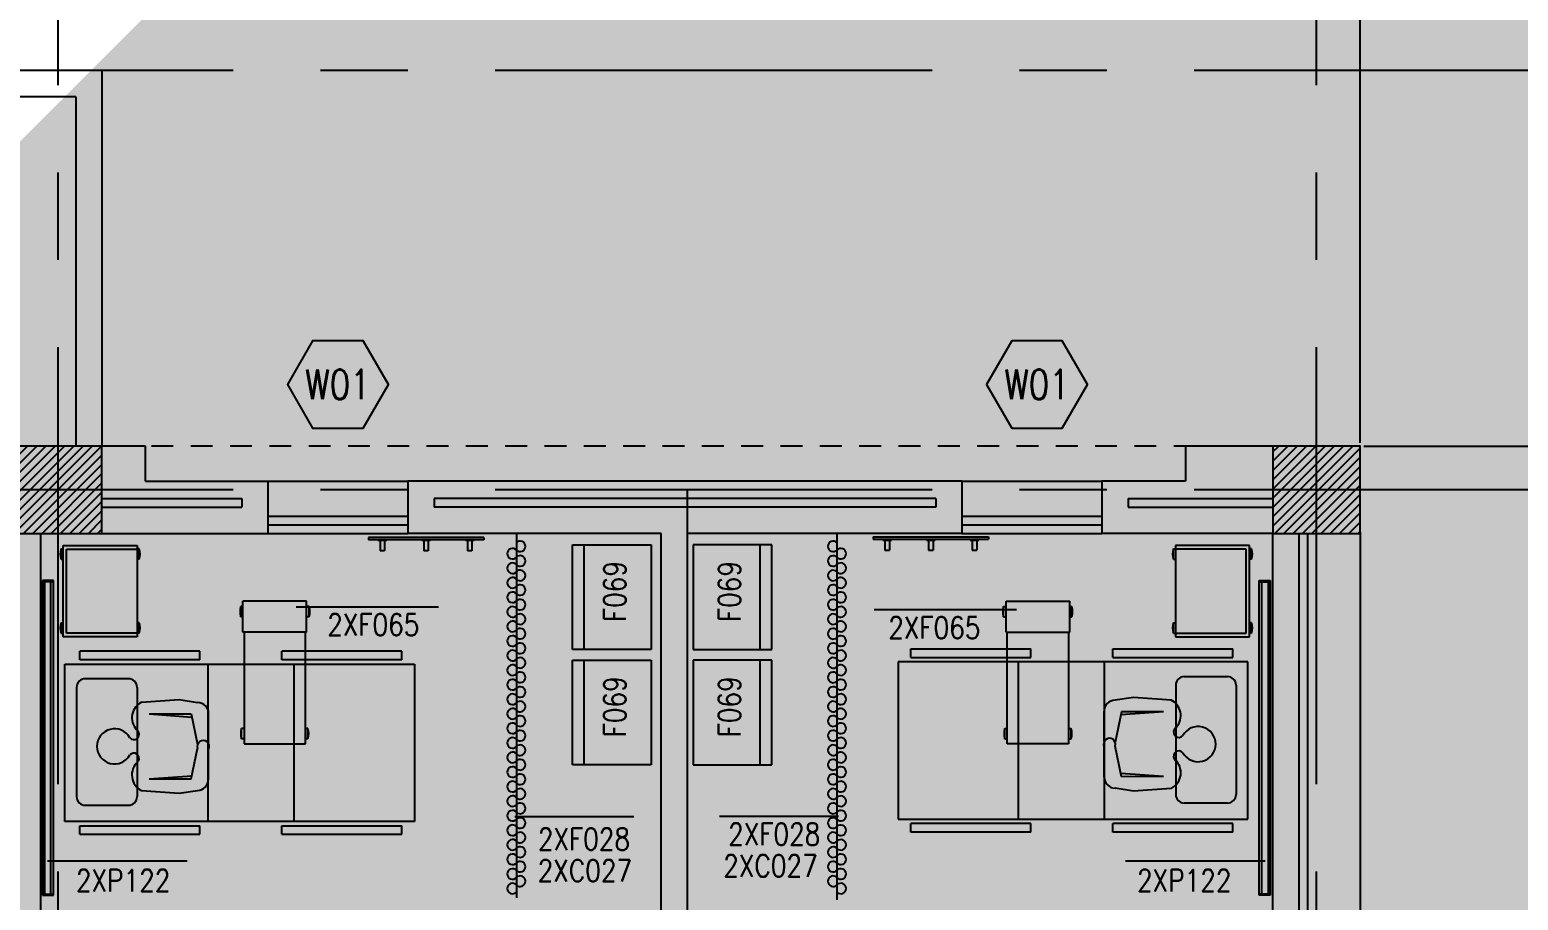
# Model space of a CAD drawing. Extents: x 88852.7 to 88945.7, y 39921.6 to 40001.1.
# Drawn here: x 88927.85 to 88936.36, y 39984.95 to 39989.93 of the extents above; entities that cross this region are included whole.
import ezdxf
from ezdxf.enums import TextEntityAlignment as Align

# ---------------------------------------------------------------- set-up
doc = ezdxf.new("R2010")
doc.units = 0
doc.header["$MEASUREMENT"] = 0
doc.header["$PDMODE"] = 34
for name, pattern in [('CENTER', [2, 1.25, -0.25, 0.25, -0.25]), ('CENTERX2', [4, 2.5, -0.5, 0.5, -0.5]), ('HIDDEN2', [0.1875, 0.125, -0.0625])]:
    doc.linetypes.add(name, pattern=pattern)
doc.layers.get('0').update_dxf_attribs({"linetype": 'CONTINUOUS'})
doc.layers.get('DEFPOINTS').update_dxf_attribs({"linetype": 'CONTINUOUS'})
for name, color, linetype in [('A-TEXT', 7, 'CONTINUOUS'), ('AX-DIM', 4, 'CONTINUOUS'), ('AXES', 11, 'CENTERX2'), ('AXES1', 11, 'CENTER'), ('COL', 2, 'CONTINUOUS'), ('HAT', 8, 'CONTINUOUS'), ('HIDDEN', 9, 'HIDDEN2'), ('INSUL', 4, 'CONTINUOUS'), ('MEDICAL', 4, 'CONTINUOUS'), ('NON-MEDICAL', 4, 'CONTINUOUS'), ('PROJ-L', 3, 'CONTINUOUS'), ('WALL', 4, 'CONTINUOUS'), ('WIN', 3, 'CONTINUOUS'), ('WIN-BOX', 3, 'CONTINUOUS'), ('WIN-NO', 5, 'CONTINUOUS')]:
    doc.layers.add(name, color=color, linetype=linetype)
doc.styles.add('ROMANS', font='ROMANS.shx', dxfattribs={"width": 0.6})
doc.dimstyles.new('DIM-OUT', dxfattribs={"dimscale": 0, "dimtxt": 0.24, "dimasz": 0.08, "dimexe": 0.02, "dimexo": 0.02, "dimgap": 0.05, "dimtad": 1, "dimdec": 0, "dimlfac": 1000, "dimzin": 0, "dimdsep": 46, "dimtxsty": 'ROMANS', "dimblk1": 'ARCHTICK', "dimblk2": 'ARCHTICK', "dimsah": 1, "dimcen": 0.01, "dimdle": 0.08, "dimclrd": 4, "dimclre": 4, "dimclrt": 2, "dimadec": 0, "dimazin": 0, "dimtp": 2, "dimtm": 2, "dimtfac": 0.114286, "dimtdec": 0, "dimtix": 1, "dimtmove": 2, "dimatfit": 3, "dimldrblk": 'ARCHTICK', "dimfxl": 0, "dimtolj": 1, "dimtzin": 0, "dimarcsym": 0})

# ---------------------------------------------------------------- blocks, each defined once
blk = doc.blocks.new('WW1')
at = {"layer": 'WIN-BOX'}
blk.add_lwpolyline([(144.3, -250), (288.7, 0), (144.3, 250), (-144.3, 250), (-288.7, 0), (-144.3, -250)], close=True, dxfattribs=at)
at = {"layer": 'WIN-NO', "style": 'ROMANS', "width": 0.8}
blk.add_attdef('W00', text='', height=170, dxfattribs=at).set_placement((0, 0), align=Align.MIDDLE)
blk = doc.blocks.new('_ARCHTICK')
at = {"color": 0, "linetype": 'ByBlock', "const_width": 0.15}
blk.add_lwpolyline([(-0.5, -0.5), (0.5, 0.5)], dxfattribs=at)
blk = doc.blocks.new('*D597')
at = {"layer": 'AX-DIM', "color": 4, "lineweight": -2}
for p, q in [((88944.3103, 39997.6546), (88944.3103, 39987.4696)), ((88934.2406, 39997.5746), (88944.3303, 39997.5746)), ((88943.6303, 39987.5496), (88944.3303, 39987.5496))]:
    blk.add_line(p, q, dxfattribs=at)
at = {"layer": 'DEFPOINTS', "color": 0}
for p in [(88934.2206, 39997.5746), (88943.6103, 39987.5496), (88944.3103, 39987.5496)]:
    blk.add_point(p, dxfattribs=at)
at = {"layer": 'AX-DIM', "color": 4, "lineweight": -2, "xscale": 0.08, "yscale": 0.08, "zscale": 0.08}
for p, rotation in [((88944.3103, 39997.5746), 90), ((88944.3103, 39987.5496), 270)]:
    blk.add_blockref('_ARCHTICK', p, dxfattribs=dict(at, rotation=rotation))
at = {"layer": 'AX-DIM', "color": 2, "insert": (88944.1403, 39992.5621), "char_height": 0.24, "attachment_point": 5, "rotation": 90, "style": 'ROMANS'}
blk.add_mtext('\\A1;10025', dxfattribs=at)
blk = doc.blocks.new('*D599')
at = {"layer": 'AX-DIM', "color": 4, "lineweight": -2}
for p, q in [((88860.7703, 39995.0899), (88860.7703, 39999.7479)), ((88935.4603, 39987.5696), (88935.4603, 39999.7479)), ((88860.6903, 39999.7279), (88935.5403, 39999.7279))]:
    blk.add_line(p, q, dxfattribs=at)
at = {"layer": 'DEFPOINTS', "color": 0}
for p in [(88935.4603, 39999.7279), (88860.7703, 39995.0699), (88935.4603, 39987.5496)]:
    blk.add_point(p, dxfattribs=at)
at = {"layer": 'AX-DIM', "color": 4, "lineweight": -2, "xscale": 0.08, "yscale": 0.08, "zscale": 0.08, "rotation": 180}
blk.add_blockref('_ARCHTICK', (88860.7703, 39999.7279), dxfattribs=at)
at = {"layer": 'AX-DIM', "color": 4, "lineweight": -2, "xscale": 0.08, "yscale": 0.08, "zscale": 0.08}
blk.add_blockref('_ARCHTICK', (88935.4603, 39999.7279), dxfattribs=at)
at = {"layer": 'AX-DIM', "color": 2, "insert": (88898.1153, 39999.8979), "char_height": 0.24, "attachment_point": 5, "style": 'ROMANS'}
blk.add_mtext('\\A1;74690', dxfattribs=at)
blk = doc.blocks.new('*D616')
at = {"layer": 'AX-DIM', "color": 11, "lineweight": -2}
for p, q in [((88935.4603, 39999.0479), (88935.4603, 39999.7479)), ((88940.6853, 39963.5696), (88940.6853, 39999.7479))]:
    blk.add_line(p, q, dxfattribs=at)
at = {"layer": 'AX-DIM', "color": 4, "lineweight": -2}
blk.add_line((88935.3803, 39999.7279), (88940.7653, 39999.7279), dxfattribs=at)
at = {"layer": 'DEFPOINTS', "color": 0}
for p in [(88940.6853, 39999.7279), (88935.4603, 39999.0279), (88940.6853, 39963.5496)]:
    blk.add_point(p, dxfattribs=at)
at = {"layer": 'AX-DIM', "color": 4, "lineweight": -2, "xscale": 0.08, "yscale": 0.08, "zscale": 0.08, "rotation": 180}
blk.add_blockref('_ARCHTICK', (88935.4603, 39999.7279), dxfattribs=at)
at = {"layer": 'AX-DIM', "color": 4, "lineweight": -2, "xscale": 0.08, "yscale": 0.08, "zscale": 0.08}
blk.add_blockref('_ARCHTICK', (88940.6853, 39999.7279), dxfattribs=at)
at = {"layer": 'AX-DIM', "color": 2, "insert": (88938.0728, 39999.8979), "char_height": 0.24, "attachment_point": 5, "style": 'ROMANS'}
blk.add_mtext('\\A1;5225', dxfattribs=at)
blk = doc.blocks.new('*D629')
at = {"layer": 'AX-DIM', "color": 4, "lineweight": -2}
for p, q in [((88944.3103, 39987.6296), (88944.3103, 39928.1496)), ((88935.4803, 39987.5496), (88944.3303, 39987.5496)), ((88935.4803, 39928.2296), (88944.3303, 39928.2296))]:
    blk.add_line(p, q, dxfattribs=at)
at = {"layer": 'DEFPOINTS', "color": 0}
for p in [(88935.4603, 39987.5496), (88935.4603, 39928.2296), (88944.3103, 39928.2296)]:
    blk.add_point(p, dxfattribs=at)
at = {"layer": 'AX-DIM', "color": 4, "lineweight": -2, "xscale": 0.08, "yscale": 0.08, "zscale": 0.08}
for p, rotation in [((88944.3103, 39987.5496), 90), ((88944.3103, 39928.2296), 270)]:
    blk.add_blockref('_ARCHTICK', p, dxfattribs=dict(at, rotation=rotation))
at = {"layer": 'AX-DIM', "color": 2, "insert": (88944.1403, 39957.8896), "char_height": 0.24, "attachment_point": 5, "rotation": 90, "style": 'ROMANS'}
blk.add_mtext('\\A1;59320', dxfattribs=at)
blk = doc.blocks.new('*X564')
at = {"color": 0}
for p, q in [((253128.6, 177132.3), (253586, 177589.7)), ((253128.6, 177185.3), (253533, 177589.7)), ((253128.6, 177238.3), (253480, 177589.7)), ((253128.6, 177291.4), (253426.9, 177589.7)), ((253128.6, 177344.4), (253373.9, 177589.7)), ((253128.6, 177397.4), (253320.9, 177589.7)), ((253128.6, 177450.5), (253267.8, 177589.7)), ((253128.6, 177503.5), (253214.8, 177589.7)), ((253128.6, 177556.5), (253161.8, 177589.7)), ((253139.1, 177089.7), (253628.6, 177579.2)), ((253192.1, 177089.7), (253628.6, 177526.2)), ((253245.1, 177089.7), (253628.6, 177473.2)), ((253298.2, 177089.7), (253628.6, 177420.1)), ((253351.2, 177089.7), (253628.6, 177367.1)), ((253404.2, 177089.7), (253628.6, 177314.1)), ((253457.3, 177089.7), (253628.6, 177261)), ((253510.3, 177089.7), (253628.6, 177208)), ((253563.3, 177089.7), (253628.6, 177155)), ((253616.4, 177089.7), (253628.6, 177101.9))]:
    blk.add_line(p, q, dxfattribs=at)
blk = doc.blocks.new('*X565')
at = {"color": 0}
for p, q in [((245926.6, 177089.7), (246426.6, 177589.7)), ((245928.6, 177144.7), (246373.5, 177589.7)), ((245928.6, 177197.8), (246320.5, 177589.7)), ((245928.6, 177250.8), (246267.5, 177589.7)), ((245928.6, 177303.8), (246214.4, 177589.7)), ((245928.6, 177356.9), (246161.4, 177589.7)), ((245928.6, 177409.9), (246108.4, 177589.7)), ((245928.6, 177462.9), (246055.3, 177589.7)), ((245928.6, 177516), (246002.3, 177589.7)), ((245928.6, 177569), (245949.3, 177589.7)), ((245979.6, 177089.7), (246428.6, 177538.7)), ((246032.6, 177089.7), (246428.6, 177485.6)), ((246085.7, 177089.7), (246428.6, 177432.6)), ((246138.7, 177089.7), (246428.6, 177379.6)), ((246191.7, 177089.7), (246428.6, 177326.5)), ((246244.8, 177089.7), (246428.6, 177273.5)), ((246297.8, 177089.7), (246428.6, 177220.5)), ((246350.8, 177089.7), (246428.6, 177167.4)), ((246403.9, 177089.7), (246428.6, 177114.4))]:
    blk.add_line(p, q, dxfattribs=at)

msp = doc.modelspace()

# ---------------------------------------------------------------- linework, layer by layer
at = {"layer": 'AXES'}
for p, q in [((88928.0103, 39921.6153), (88928.0103, 40000.4279)), ((88935.2103, 39921.6153), (88935.2103, 40000.4279)), ((88945.0103, 39989.6996), (88876.9703, 39989.6996)), ((88945.0103, 39987.2996), (88876.9669, 39987.2996))]:
    msp.add_line(p, q, dxfattribs=at)
at = {"layer": 'AXES1'}
msp.add_line((88931.6103, 39928.4796), (88931.6103, 39987.2996), dxfattribs=at)
msp.add_line((88931.6103, 39928.4796), (88931.6103, 39987.2996), dxfattribs=at)
at = {"layer": 'COL'}
for points in [[(88928.2603, 39987.0496), (88928.2603, 39987.5496), (88927.7603, 39987.5496), (88927.7603, 39987.0496)], [(88935.4603, 39987.0496), (88935.4603, 39987.5496), (88934.9603, 39987.5496), (88934.9603, 39987.0496)]]:
    msp.add_lwpolyline(points, close=True, dxfattribs=at)
at = {"layer": 'HIDDEN'}
for p, q in [((88934.9683, 39987.5496), (88902.8103, 39987.5496)), ((88935.4603, 39987.0576), (88935.4603, 39928.7296))]:
    msp.add_line(p, q, dxfattribs=at)
at = {"layer": 'INSUL'}
for p, q in [((88928.2603, 39987.2496), (88929.0603, 39987.2496)), ((88929.0603, 39987.2496), (88929.0603, 39987.1996)), ((88930.1603, 39987.2496), (88930.1603, 39987.1996)), ((88933.0314, 39987.2496), (88930.1603, 39987.2496)), ((88933.0314, 39987.2496), (88933.0314, 39987.1996)), ((88934.1314, 39987.2496), (88934.1314, 39987.1996)), ((88934.1314, 39987.2496), (88934.9603, 39987.2496)), ((88928.2603, 39987.1996), (88929.0603, 39987.1996)), ((88933.0314, 39987.1996), (88930.1603, 39987.1996)), ((88934.1314, 39987.1996), (88934.9603, 39987.1996)), ((88935.1103, 39980.3496), (88935.1103, 39987.0496)), ((88935.1603, 39980.3496), (88935.1603, 39987.0496))]:
    msp.add_line(p, q, dxfattribs=at)
at = {"layer": 'MEDICAL'}
for p, q in [((88928.0385, 39986.9807), (88928.4617, 39986.9807)), ((88928.0385, 39986.4591), (88928.0385, 39986.9807)), ((88928.4617, 39986.9807), (88928.4617, 39986.4591)), ((88930.6325, 39987.0433), (88930.6325, 39984.9649)), ((88932.4655, 39987.0432), (88932.4655, 39984.9526)), ((88934.8267, 39986.9807), (88934.4034, 39986.9807)), ((88934.4034, 39986.9807), (88934.4034, 39986.459)), ((88934.8267, 39986.459), (88934.8267, 39986.9807)), ((88928.0263, 39986.9619), (88928.0385, 39986.9619)), ((88928.0263, 39986.9029), (88928.0263, 39986.9619)), ((88928.0263, 39986.9029), (88928.0385, 39986.9029)), ((88928.0581, 39986.9611), (88928.4617, 39986.9611)), ((88928.0581, 39986.4788), (88928.0581, 39986.9611)), ((88928.4738, 39986.9619), (88928.4617, 39986.9619)), ((88928.4738, 39986.9029), (88928.4617, 39986.9029)), ((88928.4738, 39986.9029), (88928.4738, 39986.9619)), ((88934.3913, 39986.9028), (88934.3913, 39986.9618)), ((88934.3913, 39986.9618), (88934.4034, 39986.9618)), ((88934.3913, 39986.9028), (88934.4034, 39986.9028)), ((88934.807, 39986.961), (88934.4034, 39986.961)), ((88934.807, 39986.4787), (88934.807, 39986.961)), ((88934.8388, 39986.9618), (88934.8267, 39986.9618)), ((88934.8388, 39986.9028), (88934.8267, 39986.9028)), ((88934.8388, 39986.9028), (88934.8388, 39986.9618)), ((88927.983, 39986.7801), (88927.92, 39986.7801)), ((88927.92, 39986.7801), (88927.92, 39984.9797)), ((88927.983, 39986.7739), (88927.92, 39986.7739)), ((88927.9315, 39986.7739), (88927.9315, 39984.9859)), ((88927.9684, 39984.9859), (88927.9684, 39986.7739)), ((88927.983, 39984.9797), (88927.983, 39986.7801)), ((88934.8821, 39986.78), (88934.9451, 39986.78)), ((88934.8821, 39984.9797), (88934.8821, 39986.78)), ((88934.8821, 39986.7739), (88934.9451, 39986.7739)), ((88934.8967, 39984.9858), (88934.8967, 39986.7739)), ((88934.9336, 39986.7739), (88934.9336, 39984.9858)), ((88934.9451, 39986.78), (88934.9451, 39984.9797)), ((88929.0674, 39986.6321), (88929.0555, 39986.6321)), ((88929.0555, 39986.5731), (88929.0555, 39986.6321)), ((88929.0674, 39986.486), (88929.0674, 39986.6632)), ((88929.4316, 39986.6632), (88929.0674, 39986.6632)), ((88929.4316, 39986.486), (88929.4316, 39986.6632)), ((88929.4458, 39986.6321), (88929.4316, 39986.6321)), ((88929.4458, 39986.5731), (88929.4458, 39986.6321)), ((88933.4193, 39986.6321), (88933.4335, 39986.6321)), ((88933.4193, 39986.573), (88933.4193, 39986.6321)), ((88933.4335, 39986.4859), (88933.4335, 39986.6631)), ((88933.4335, 39986.6631), (88933.7977, 39986.6631)), ((88933.7977, 39986.4859), (88933.7977, 39986.6631)), ((88933.7977, 39986.6321), (88933.8096, 39986.6321)), ((88933.8096, 39986.573), (88933.8096, 39986.6321)), ((88929.0674, 39986.5731), (88929.0555, 39986.5731)), ((88929.4458, 39986.5731), (88929.4316, 39986.5731)), ((88933.4193, 39986.573), (88933.4335, 39986.573)), ((88933.7977, 39986.573), (88933.8096, 39986.573)), ((88928.0263, 39986.5392), (88928.0385, 39986.5392)), ((88928.0263, 39986.4801), (88928.0263, 39986.5392)), ((88928.0263, 39986.4801), (88928.0385, 39986.4801)), ((88928.4617, 39986.4788), (88928.0581, 39986.4788)), ((88928.4738, 39986.5392), (88928.4617, 39986.5392)), ((88928.4738, 39986.4801), (88928.4617, 39986.4801)), ((88928.4738, 39986.4801), (88928.4738, 39986.5392)), ((88929.4316, 39986.486), (88929.0674, 39986.486)), ((88929.0736, 39986.486), (88929.0736, 39985.8462)), ((88929.4254, 39985.8462), (88929.4254, 39986.486)), ((88933.4335, 39986.4859), (88933.7977, 39986.4859)), ((88933.4397, 39985.8462), (88933.4397, 39986.4859)), ((88933.7915, 39986.4859), (88933.7915, 39985.8462)), ((88934.3913, 39986.4801), (88934.3913, 39986.5391)), ((88934.3913, 39986.5391), (88934.4034, 39986.5391)), ((88934.3913, 39986.4801), (88934.4034, 39986.4801)), ((88934.4034, 39986.4787), (88934.807, 39986.4787)), ((88934.8388, 39986.5391), (88934.8267, 39986.5391)), ((88934.8388, 39986.4801), (88934.8267, 39986.4801)), ((88934.8388, 39986.4801), (88934.8388, 39986.5391)), ((88928.4617, 39986.4591), (88928.0385, 39986.4591)), ((88928.1342, 39986.3276), (88928.1342, 39986.3768)), ((88928.82, 39986.3768), (88928.1342, 39986.3768)), ((88928.82, 39986.3276), (88928.82, 39986.3768)), ((88929.29, 39986.3276), (88929.29, 39986.3768)), ((88929.9758, 39986.3768), (88929.29, 39986.3768)), ((88929.9758, 39986.3276), (88929.9758, 39986.3768)), ((88932.8893, 39986.3402), (88932.8893, 39986.3894)), ((88932.8893, 39986.3894), (88933.5751, 39986.3894)), ((88933.5751, 39986.3402), (88933.5751, 39986.3894)), ((88934.0451, 39986.3402), (88934.0451, 39986.3894)), ((88934.0451, 39986.3894), (88934.7309, 39986.3894)), ((88934.4034, 39986.459), (88934.8267, 39986.459)), ((88934.7309, 39986.3402), (88934.7309, 39986.3894)), ((88928.0483, 39985.4026), (88928.0483, 39986.3026)), ((88928.0483, 39986.3026), (88930.0483, 39986.3026)), ((88928.82, 39986.3276), (88928.1342, 39986.3276)), ((88928.8687, 39985.4026), (88928.8687, 39986.3026)), ((88929.9758, 39986.3276), (88929.29, 39986.3276)), ((88929.3608, 39985.4026), (88929.3608, 39986.3026)), ((88930.0483, 39986.3026), (88930.0483, 39985.4026)), ((88932.8169, 39986.3152), (88932.8169, 39985.4152)), ((88934.8169, 39986.3152), (88932.8169, 39986.3152)), ((88932.8893, 39986.3402), (88933.5751, 39986.3402)), ((88933.5043, 39985.4152), (88933.5043, 39986.3152)), ((88933.9964, 39985.4152), (88933.9964, 39986.3152)), ((88934.0451, 39986.3402), (88934.7309, 39986.3402)), ((88934.8169, 39985.4152), (88934.8169, 39986.3152)), ((88928.4118, 39986.2186), (88928.1644, 39986.2186)), ((88934.4533, 39986.2313), (88934.7007, 39986.2313)), ((88928.1152, 39986.1694), (88928.1152, 39985.5441)), ((88928.461, 39986.1694), (88928.461, 39985.5441)), ((88934.4041, 39986.1821), (88934.4041, 39985.5567)), ((88934.7499, 39986.1821), (88934.7499, 39985.5567)), ((88929.0736, 39985.9341), (88929.0592, 39985.9341)), ((88929.0592, 39985.875), (88929.0592, 39985.9341)), ((88929.0736, 39985.875), (88929.0592, 39985.875)), ((88929.4383, 39985.9341), (88929.4254, 39985.9341)), ((88929.4383, 39985.875), (88929.4254, 39985.875)), ((88929.4383, 39985.875), (88929.4383, 39985.9341)), ((88933.4268, 39985.934), (88933.4397, 39985.934)), ((88933.4268, 39985.875), (88933.4268, 39985.934)), ((88933.4268, 39985.875), (88933.4397, 39985.875)), ((88933.7915, 39985.934), (88933.8059, 39985.934)), ((88933.7915, 39985.875), (88933.8059, 39985.875)), ((88933.8059, 39985.875), (88933.8059, 39985.934)), ((88929.0736, 39985.8462), (88929.4254, 39985.8462)), ((88933.7915, 39985.8462), (88933.4397, 39985.8462)), ((88928.1644, 39985.4949), (88928.4118, 39985.4949)), ((88934.7007, 39985.5075), (88934.4533, 39985.5075)), ((88930.0483, 39985.4026), (88928.0483, 39985.4026)), ((88928.1342, 39985.3776), (88928.82, 39985.3776)), ((88928.1342, 39985.3284), (88928.1342, 39985.3776)), ((88928.82, 39985.3284), (88928.82, 39985.3776)), ((88929.29, 39985.3776), (88929.9758, 39985.3776)), ((88929.29, 39985.3284), (88929.29, 39985.3776)), ((88929.9758, 39985.3284), (88929.9758, 39985.3776)), ((88932.8169, 39985.4152), (88934.8169, 39985.4152)), ((88933.5751, 39985.3902), (88932.8893, 39985.3902)), ((88932.8893, 39985.341), (88932.8893, 39985.3902)), ((88933.5751, 39985.341), (88933.5751, 39985.3902)), ((88934.0451, 39985.341), (88934.0451, 39985.3902)), ((88934.7309, 39985.3902), (88934.0451, 39985.3902)), ((88934.7309, 39985.341), (88934.7309, 39985.3902)), ((88928.1342, 39985.3284), (88928.82, 39985.3284)), ((88929.29, 39985.3284), (88929.9758, 39985.3284)), ((88933.5751, 39985.341), (88932.8893, 39985.341)), ((88934.7309, 39985.341), (88934.0451, 39985.341)), ((88927.92, 39984.9859), (88927.983, 39984.9859)), ((88927.92, 39984.9797), (88927.983, 39984.9797)), ((88934.9451, 39984.9858), (88934.8821, 39984.9858)), ((88934.9451, 39984.9797), (88934.8821, 39984.9797))]:
    msp.add_line(p, q, dxfattribs=at)
at = {"layer": 'MEDICAL', "color": 15}
for centre, start, end in [((88930.6537, 39986.9762), 223.56836, 136.43164), ((88932.4444, 39986.9761), 43.56836, 316.43164), ((88930.6099, 39986.9345), 43.56836, 316.43164), ((88930.6537, 39986.8929), 223.56836, 136.43164), ((88932.4444, 39986.8928), 43.56836, 316.43164), ((88932.4882, 39986.9345), 223.56836, 136.43164), ((88930.6099, 39986.8512), 43.56836, 316.43164), ((88930.6537, 39986.8096), 223.56836, 136.43164), ((88932.4444, 39986.8095), 43.56836, 316.43164), ((88932.4882, 39986.8512), 223.56836, 136.43164), ((88930.6099, 39986.7679), 43.56836, 316.43164), ((88930.6537, 39986.7263), 223.56836, 136.43164), ((88932.4444, 39986.7262), 43.56836, 316.43164), ((88932.4882, 39986.7678), 223.56836, 136.43164), ((88930.6099, 39986.6846), 43.56836, 316.43164), ((88930.6099, 39986.6013), 43.56836, 316.43164), ((88930.6537, 39986.6429), 223.56836, 136.43164), ((88932.4444, 39986.6429), 43.56836, 316.43164), ((88932.4882, 39986.6845), 223.56836, 136.43164), ((88932.4882, 39986.6012), 223.56836, 136.43164), ((88930.6099, 39986.518), 43.56836, 316.43164), ((88930.6537, 39986.5596), 223.56836, 136.43164), ((88932.4444, 39986.5596), 43.56836, 316.43164), ((88932.4882, 39986.5179), 223.56836, 136.43164), ((88930.6099, 39986.4347), 43.56836, 316.43164), ((88930.6537, 39986.4763), 223.56836, 136.43164), ((88932.4444, 39986.4762), 43.56836, 316.43164), ((88932.4882, 39986.4346), 223.56836, 136.43164), ((88930.6099, 39986.3513), 43.56836, 316.43164), ((88930.6537, 39986.393), 223.56836, 136.43164), ((88932.4444, 39986.3929), 43.56836, 316.43164), ((88932.4882, 39986.3513), 223.56836, 136.43164), ((88930.6099, 39986.268), 43.56836, 316.43164), ((88930.6537, 39986.3097), 223.56836, 136.43164), ((88932.4444, 39986.3096), 43.56836, 316.43164), ((88932.4882, 39986.268), 223.56836, 136.43164), ((88930.6099, 39986.1847), 43.56836, 316.43164), ((88930.6537, 39986.2264), 223.56836, 136.43164), ((88932.4444, 39986.2263), 43.56836, 316.43164), ((88932.4882, 39986.1846), 223.56836, 136.43164), ((88930.6099, 39986.1014), 43.56836, 316.43164), ((88930.6537, 39986.1431), 223.56836, 136.43164), ((88932.4444, 39986.143), 43.56836, 316.43164), ((88932.4882, 39986.1013), 223.56836, 136.43164), ((88930.6099, 39986.0181), 43.56836, 316.43164), ((88930.6537, 39986.0597), 223.56836, 136.43164), ((88932.4444, 39986.0597), 43.56836, 316.43164), ((88932.4882, 39986.018), 223.56836, 136.43164), ((88930.6099, 39985.9348), 43.56836, 316.43164), ((88930.6537, 39985.9764), 223.56836, 136.43164), ((88932.4444, 39985.9764), 43.56836, 316.43164), ((88932.4882, 39985.9347), 223.56836, 136.43164), ((88930.6099, 39985.8515), 43.56836, 316.43164), ((88930.6537, 39985.8931), 223.56836, 136.43164), ((88932.4444, 39985.8931), 43.56836, 316.43164), ((88932.4882, 39985.8514), 223.56836, 136.43164), ((88930.6099, 39985.7682), 43.56836, 316.43164), ((88930.6537, 39985.8098), 223.56836, 136.43164), ((88932.4444, 39985.8097), 43.56836, 316.43164), ((88932.4882, 39985.7681), 223.56836, 136.43164), ((88930.6099, 39985.6848), 43.56836, 316.43164), ((88930.6537, 39985.7265), 223.56836, 136.43164), ((88932.4444, 39985.7264), 43.56836, 316.43164), ((88932.4882, 39985.6848), 223.56836, 136.43164), ((88930.6099, 39985.6015), 43.56836, 316.43164), ((88930.6537, 39985.6432), 223.56836, 136.43164), ((88932.4444, 39985.6431), 43.56836, 316.43164), ((88932.4882, 39985.6015), 223.56836, 136.43164), ((88930.6099, 39985.5182), 43.56836, 316.43164), ((88930.6537, 39985.5599), 223.56836, 136.43164), ((88932.4444, 39985.5598), 43.56836, 316.43164), ((88932.4882, 39985.5181), 223.56836, 136.43164), ((88930.6099, 39985.4349), 43.56836, 316.43164), ((88930.6537, 39985.4766), 223.56836, 136.43164), ((88932.4444, 39985.4765), 43.56836, 316.43164), ((88932.4882, 39985.4348), 223.56836, 136.43164), ((88930.6099, 39985.3516), 43.56836, 316.43164), ((88930.6537, 39985.3932), 223.56836, 136.43164), ((88932.4444, 39985.3932), 43.56836, 316.43164), ((88932.4882, 39985.3515), 223.56836, 136.43164), ((88930.6099, 39985.2683), 43.56836, 316.43164), ((88930.6537, 39985.3099), 223.56836, 136.43164), ((88932.4444, 39985.3099), 43.56836, 316.43164), ((88932.4882, 39985.2682), 223.56836, 136.43164), ((88930.6099, 39985.185), 43.56836, 316.43164), ((88930.6537, 39985.2266), 223.56836, 136.43164), ((88932.4444, 39985.2265), 43.56836, 316.43164), ((88932.4882, 39985.1849), 223.56836, 136.43164), ((88930.6099, 39985.1016), 43.56836, 316.43164), ((88930.6537, 39985.1433), 223.56836, 136.43164), ((88932.4444, 39985.1432), 43.56836, 316.43164), ((88932.4882, 39985.1016), 223.56836, 136.43164), ((88930.6099, 39985.0183), 43.56836, 316.43164), ((88930.6537, 39985.06), 223.56836, 136.43164), ((88932.4444, 39985.0599), 43.56836, 316.43164), ((88932.4882, 39985.0183), 223.56836, 136.43164)]:
    msp.add_arc(centre, 0.0302, start, end, dxfattribs=at)
at = {"layer": 'MEDICAL'}
for centre, radius, start, end in [((88928.1124, 39986.9324), 0.091, 161.07536, 198.92464), ((88928.3877, 39986.9324), 0.091, 341.07536, 18.92464), ((88934.4774, 39986.9323), 0.091, 161.07536, 198.92464), ((88934.7527, 39986.9323), 0.091, 341.07536, 18.92464), ((88929.1416, 39986.6026), 0.091, 161.07536, 198.92464), ((88929.3597, 39986.6026), 0.091, 341.07536, 18.92464), ((88933.5054, 39986.6025), 0.091, 161.07536, 198.92464), ((88933.7235, 39986.6025), 0.091, 341.07536, 18.92464), ((88928.1124, 39986.5097), 0.091, 161.07536, 198.92464), ((88928.3877, 39986.5097), 0.091, 341.07536, 18.92464), ((88934.4774, 39986.5096), 0.091, 161.07536, 198.92464), ((88934.7527, 39986.5096), 0.091, 341.07536, 18.92464), ((88928.1644, 39986.1694), 0.0492, 90, 180), ((88928.4118, 39986.1694), 0.0492, 0, 90), ((88934.4533, 39986.1821), 0.0492, 90, 180), ((88934.7007, 39986.1821), 0.0492, 0, 90), ((88929.1453, 39985.9046), 0.091, 161.07536, 198.92464), ((88929.3522, 39985.9046), 0.091, 341.07536, 18.92464), ((88933.5129, 39985.9045), 0.091, 161.07536, 198.92464), ((88933.7198, 39985.9045), 0.091, 341.07536, 18.92464), ((88928.1644, 39985.5441), 0.0492, 180, 270), ((88928.4118, 39985.5441), 0.0492, 270, 0), ((88934.4533, 39985.5567), 0.0492, 180, 270), ((88934.7007, 39985.5567), 0.0492, 270, 0)]:
    msp.add_arc(centre, radius, start, end, dxfattribs=at)
at = {"layer": 'NON-MEDICAL'}
for p, q in [((88930.445, 39987.0272), (88929.7846, 39987.0272)), ((88929.7846, 39987.0272), (88929.7846, 39987.0145)), ((88930.445, 39987.0145), (88929.7846, 39987.0145)), ((88929.8398, 39987.0145), (88929.8398, 39987.0095)), ((88929.8898, 39987.0095), (88929.8398, 39987.0095)), ((88929.8521, 39987.0095), (88929.8521, 39986.951)), ((88929.8775, 39987.0095), (88929.8775, 39986.951)), ((88929.8898, 39987.0145), (88929.8898, 39987.0095)), ((88930.0898, 39987.0145), (88930.0898, 39987.0095)), ((88930.1398, 39987.0095), (88930.0898, 39987.0095)), ((88930.1021, 39987.0095), (88930.1021, 39986.951)), ((88930.1275, 39987.0095), (88930.1275, 39986.951)), ((88930.1398, 39987.0145), (88930.1398, 39987.0095)), ((88930.3398, 39987.0145), (88930.3398, 39987.0095)), ((88930.3898, 39987.0095), (88930.3398, 39987.0095)), ((88930.3521, 39987.0095), (88930.3521, 39986.951)), ((88930.3775, 39987.0095), (88930.3775, 39986.951)), ((88930.3898, 39987.0145), (88930.3898, 39987.0095)), ((88930.445, 39987.0272), (88930.445, 39987.0145)), ((88930.9524, 39986.3857), (88930.9524, 39986.9857)), ((88930.9524, 39986.9857), (88931.4024, 39986.9857)), ((88931.0196, 39986.3857), (88931.0196, 39986.9857)), ((88931.4024, 39986.9857), (88931.4024, 39986.3857)), ((88931.6436, 39986.9857), (88931.6436, 39986.3857)), ((88932.0936, 39986.9857), (88931.6436, 39986.9857)), ((88932.0264, 39986.3857), (88932.0264, 39986.9857)), ((88932.0936, 39986.3857), (88932.0936, 39986.9857)), ((88932.6728, 39987.0303), (88932.6728, 39987.0176)), ((88932.6728, 39987.0303), (88933.3332, 39987.0303)), ((88932.6728, 39987.0176), (88933.3332, 39987.0176)), ((88932.728, 39987.0176), (88932.728, 39987.0126)), ((88932.728, 39987.0126), (88932.778, 39987.0126)), ((88932.7403, 39987.0126), (88932.7403, 39986.9541)), ((88932.7657, 39987.0126), (88932.7657, 39986.9541)), ((88932.778, 39987.0176), (88932.778, 39987.0126)), ((88932.978, 39987.0176), (88932.978, 39987.0126)), ((88932.978, 39987.0126), (88933.028, 39987.0126)), ((88932.9903, 39987.0126), (88932.9903, 39986.9541)), ((88933.0157, 39987.0126), (88933.0157, 39986.9541)), ((88933.028, 39987.0176), (88933.028, 39987.0126)), ((88933.228, 39987.0176), (88933.228, 39987.0126)), ((88933.228, 39987.0126), (88933.278, 39987.0126)), ((88933.2403, 39987.0126), (88933.2403, 39986.9541)), ((88933.2657, 39987.0126), (88933.2657, 39986.9541)), ((88933.278, 39987.0176), (88933.278, 39987.0126)), ((88933.3332, 39987.0303), (88933.3332, 39987.0176)), ((88929.8775, 39986.951), (88929.8521, 39986.951)), ((88930.1275, 39986.951), (88930.1021, 39986.951)), ((88930.3775, 39986.951), (88930.3521, 39986.951)), ((88932.7403, 39986.9541), (88932.7657, 39986.9541)), ((88932.9903, 39986.9541), (88933.0157, 39986.9541)), ((88933.2403, 39986.9541), (88933.2657, 39986.9541)), ((88931.4024, 39986.3857), (88930.9524, 39986.3857)), ((88931.6436, 39986.3857), (88932.0936, 39986.3857)), ((88930.9524, 39985.7258), (88930.9524, 39986.3258)), ((88930.9524, 39986.3258), (88931.4024, 39986.3258)), ((88931.0196, 39985.7258), (88931.0196, 39986.3258)), ((88931.4024, 39986.3258), (88931.4024, 39985.7258)), ((88931.6436, 39986.3258), (88931.6436, 39985.7258)), ((88932.0936, 39986.3258), (88931.6436, 39986.3258)), ((88932.0264, 39985.7258), (88932.0264, 39986.3258)), ((88932.0936, 39985.7258), (88932.0936, 39986.3258)), ((88928.4873, 39986.0844), (88928.703, 39986.0994)), ((88928.703, 39986.0994), (88928.8077, 39986.0826)), ((88934.1621, 39986.112), (88934.0574, 39986.0952)), ((88934.3778, 39986.097), (88934.1621, 39986.112)), ((88928.5312, 39986.0172), (88928.771, 39986.0169)), ((88928.5312, 39986.0172), (88928.7749, 39985.9986)), ((88928.771, 39986.0169), (88928.8074, 39985.8428)), ((88928.8703, 39985.8463), (88928.8705, 39986.0197)), ((88933.9949, 39985.8589), (88933.9947, 39986.0323)), ((88934.0941, 39986.0295), (88934.0577, 39985.8554)), ((88934.3339, 39986.0298), (88934.0902, 39986.0112)), ((88934.3339, 39986.0298), (88934.0941, 39986.0295)), ((88928.7706, 39985.6456), (88928.8075, 39985.8199)), ((88928.87, 39985.6425), (88928.8702, 39985.8164)), ((88933.9951, 39985.6552), (88933.9949, 39985.8291)), ((88934.0945, 39985.6582), (88934.0577, 39985.8325)), ((88931.4024, 39985.7258), (88930.9524, 39985.7258)), ((88931.6436, 39985.7258), (88932.0936, 39985.7258)), ((88928.5308, 39985.6458), (88928.7745, 39985.6639)), ((88928.5308, 39985.6458), (88928.7706, 39985.6456)), ((88934.3343, 39985.6585), (88934.0906, 39985.6765)), ((88934.3343, 39985.6585), (88934.0945, 39985.6582)), ((88928.4867, 39985.5787), (88928.7023, 39985.5632)), ((88928.7023, 39985.5632), (88928.8071, 39985.5798)), ((88934.1628, 39985.5758), (88934.058, 39985.5924)), ((88934.3784, 39985.5913), (88934.1628, 39985.5758))]:
    msp.add_line(p, q, dxfattribs=at)
for centre, radius, start, end in [((88928.5317, 39985.995), 0.0998, 116.44314, 221.42073), ((88928.8076, 39986.0197), 0.0629, 359.9323, 89.9323), ((88934.0575, 39986.0324), 0.0629, 90.0677, 180.0677), ((88934.3334, 39986.0076), 0.0998, 318.57927, 63.55686), ((88928.3325, 39985.8317), 0.1006, 29.23603, 330.62856), ((88928.4431, 39985.9), 0.0299, 219.97601, 29.03262), ((88928.4284, 39985.892), 0.0466, 28.88281, 52.4069), ((88928.8396, 39985.8314), 0.0341, 334.00702, 199.69484), ((88934.0255, 39985.844), 0.0341, 340.30516, 205.99298), ((88934.422, 39985.9127), 0.0299, 150.96738, 320.02399), ((88934.4367, 39985.9046), 0.0466, 127.5931, 151.11719), ((88934.5326, 39985.8444), 0.1006, 209.37144, 150.76397), ((88928.443, 39985.7632), 0.0299, 330.83197, 139.88858), ((88934.4221, 39985.7758), 0.0299, 40.11142, 209.16803), ((88928.5314, 39985.668), 0.0998, 131.46265, 243.42145), ((88928.4283, 39985.7712), 0.0466, 307.45769, 330.98178), ((88934.3337, 39985.6806), 0.0998, 296.57855, 48.53735), ((88934.4368, 39985.7839), 0.0466, 209.01822, 232.54231), ((88928.8072, 39985.6426), 0.0629, 269.9323, 359.9323), ((88934.058, 39985.6552), 0.0629, 180.0677, 270.0677)]:
    msp.add_arc(centre, radius, start, end, dxfattribs=at)
at = {"layer": 'PROJ-L', "linetype": 'Continuous'}
for p, q in [((88928.2603, 39989.6996), (88909.7603, 39989.6996)), ((88928.2603, 39989.6996), (88928.2603, 39987.5496)), ((88928.1103, 39989.5496), (88909.9103, 39989.5496)), ((88928.1103, 39989.5496), (88928.1103, 39987.5496))]:
    msp.add_line(p, q, dxfattribs=at)
at = {"layer": 'WALL'}
for p, q in [((88928.5103, 39987.5496), (88927.5103, 39987.5496)), ((88928.5103, 39987.3496), (88928.5103, 39987.5496)), ((88934.4603, 39987.5496), (88934.4603, 39987.3496)), ((88935.4603, 39987.5496), (88934.4603, 39987.5496)), ((88928.5103, 39987.3496), (88929.2103, 39987.3496)), ((88929.2103, 39987.3496), (88929.2103, 39987.0496)), ((88930.0103, 39987.3496), (88930.0103, 39987.0496)), ((88933.1814, 39987.3496), (88930.0103, 39987.3496)), ((88933.1814, 39987.3496), (88933.1814, 39987.0496)), ((88933.9814, 39987.3496), (88933.9814, 39987.0496)), ((88934.4603, 39987.3496), (88933.9814, 39987.3496)), ((88927.9103, 39982.3496), (88927.9103, 39987.0496)), ((88928.2603, 39987.0496), (88929.2103, 39987.0496)), ((88931.4603, 39987.0496), (88930.0103, 39987.0496)), ((88931.4603, 39980.3996), (88931.4603, 39987.0496)), ((88933.1814, 39987.0496), (88931.6103, 39987.0496)), ((88931.6103, 39980.3996), (88931.6103, 39987.0496)), ((88934.9603, 39987.0496), (88933.9814, 39987.0496)), ((88934.9603, 39982.3496), (88934.9603, 39987.0496)), ((88935.4603, 39987.0496), (88935.4603, 39983.5996))]:
    msp.add_line(p, q, dxfattribs=at)
at = {"layer": 'WALL', "linetype": 'ByBlock', "ltscale": 0.3}
for points in [[(88928.2603, 39987.5496), (88927.7583, 39987.5496), (88927.7583, 39987.0496), (88928.2603, 39987.0496)], [(88935.4603, 39987.5496), (88934.9603, 39987.5496), (88934.9603, 39987.0496), (88935.4603, 39987.0496)]]:
    msp.add_lwpolyline(points, close=True, dxfattribs=at)
at = {"layer": 'WIN'}
for p, q in [((88929.2103, 39987.3496), (88930.0103, 39987.3496)), ((88933.1814, 39987.3496), (88933.9814, 39987.3496)), ((88929.2103, 39987.1496), (88930.0103, 39987.1496)), ((88933.1814, 39987.1496), (88933.9814, 39987.1496)), ((88929.2103, 39987.0996), (88930.0103, 39987.0996)), ((88933.1814, 39987.0996), (88933.9814, 39987.0996)), ((88929.2103, 39987.0496), (88930.0103, 39987.0496)), ((88933.1814, 39987.0496), (88933.9814, 39987.0496))]:
    msp.add_line(p, q, dxfattribs=at)

# ---------------------------------------------------------------- block references
at = {"layer": 'HAT', "xscale": 0.001000000003841706, "yscale": 0.000999999996565748, "zscale": 0.001}
for name in ['*X565', '*X564']:
    msp.add_blockref(name, (88681.8317, 39809.9598), dxfattribs=at)
at = {"layer": 'WIN-NO', "xscale": 0.001, "yscale": 0.001, "zscale": 0.001}
for p in [(88929.6103, 39987.9027), (88933.6103, 39987.9027)]:
    msp.add_blockref('WW1', p, dxfattribs=at).add_auto_attribs({'W00': 'W01'})

# ---------------------------------------------------------------- texts
at = {"layer": 'A-TEXT', "color": 7, "ltscale": 400, "style": 'ROMANS', "width": 0.833974}
for p in [(88931.2573, 39986.5437), (88931.9137, 39986.5437), (88931.2573, 39985.8838), (88931.9137, 39985.8838)]:
    msp.add_text('F069', height=0.125, rotation=90, dxfattribs=at).set_placement(p)
for s, p in [('2XF065', (88929.5494, 39986.4654)), ('2XF065', (88932.7597, 39986.4481)), ('2XF028', (88930.7548, 39985.2385)), ('2XF028', (88931.8435, 39985.2666)), ('2XC027', (88931.8152, 39985.0857)), ('2XP122', (88928.1115, 39985.0019)), ('2XC027', (88930.7534, 39985.0576)), ('2XP122', (88934.1828, 39985.0018))]:
    msp.add_text(s, height=0.125, dxfattribs=at).set_placement(p)

# ---------------------------------------------------------------- dimensions: what is measured, and where the dimension line sits
at = {"layer": 'AX-DIM'}
for base, p1, p2, override, picture, middle in [((88935.4603, 39999.7279), (88860.7703, 39995.0699), (88935.4603, 39987.5496), {"dimscale": 1}, '*D599', (88898.1153, 39999.8979)), ((88940.6853, 39999.7279), (88935.4603, 39999.0279), (88940.6853, 39963.5496), {"dimscale": 1, "dimclre": 11}, '*D616', (88938.0728, 39999.8979))]:
    dim = msp.add_linear_dim(base=base, p1=p1, p2=p2, dimstyle='DIM-OUT', override=override, dxfattribs=at)
    dim.commit()
    dim.dimension.update_dxf_attribs({"geometry": picture, "text_midpoint": middle})
for base, p1, p2, picture, middle in [((88944.3103, 39987.5496), (88934.2206, 39997.5746), (88943.6103, 39987.5496), '*D597', (88944.1403, 39992.5621)), ((88944.3103, 39928.2296), (88935.4603, 39987.5496), (88935.4603, 39928.2296), '*D629', (88944.1403, 39957.8896))]:
    dim = msp.add_linear_dim(base=base, p1=p1, p2=p2, angle=270, dimstyle='DIM-OUT', override={"dimscale": 1}, dxfattribs=at)
    dim.commit()
    dim.dimension.update_dxf_attribs({"geometry": picture, "text_midpoint": middle})

# ---------------------------------------------------------------- leaders
at = {"layer": 'A-TEXT'}
for points in [[(88929.3713, 39986.6311), (88930.1858, 39986.6311)], [(88933.4938, 39986.6138), (88932.6793, 39986.6138)], [(88930.6237, 39985.4308), (88931.3036, 39985.4308)], [(88932.4744, 39985.4307), (88931.7944, 39985.4307)], [(88927.9496, 39985.1757), (88928.7473, 39985.1757)], [(88934.9155, 39985.1756), (88934.1178, 39985.1756)]]:
    msp.add_leader(points, dimstyle='DIM-OUT', override={"dimscale": 1, "dimasz": 40}, dxfattribs=at)

doc.saveas('drawing.dxf')
